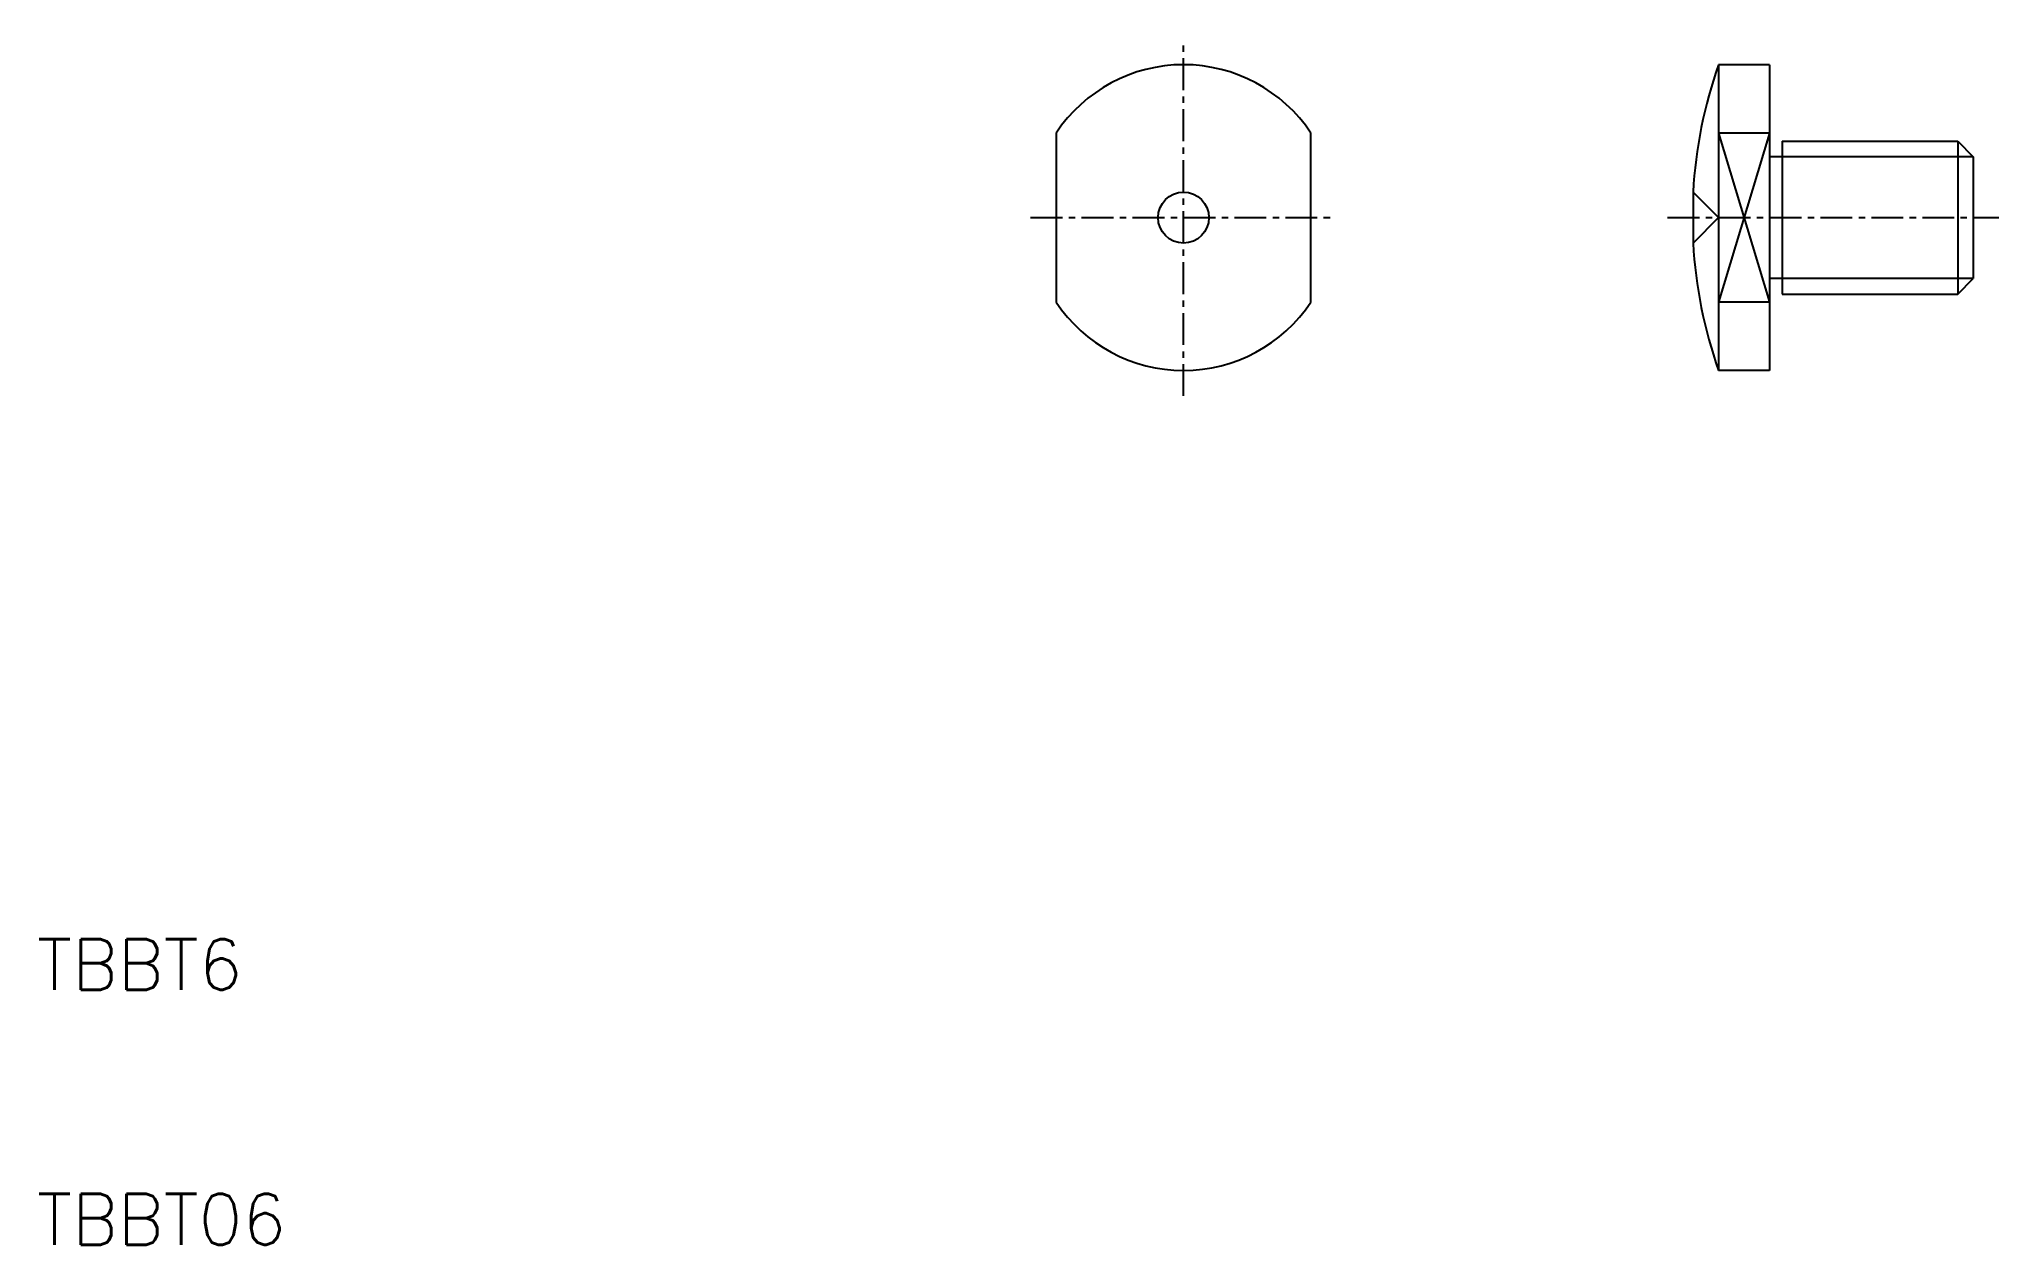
# Model space of a CAD drawing. Extents: x 10.1 to 87, y 10 to 57.3.
import ezdxf

# ---------------------------------------------------------------- set-up
doc = ezdxf.new("R2010")
doc.units = 0
doc.linetypes.add('CENTER', pattern=[2, 1.25, -0.25, 0.25, -0.25])
doc.layers.get('0').update_dxf_attribs({"linetype": 'CONTINUOUS'})
doc.layers.add('CENTER', color=1, linetype='CENTER')
doc.styles.get("Standard").update_dxf_attribs({"font": 'txt.shx'})

msp = doc.modelspace()

# ---------------------------------------------------------------- linework, layer by layer
at = {"color": 7, "linetype": 'CONTINUOUS'}
for p, q in [((76, 56.312), (76, 44.312)), ((78, 56.312), (76, 56.312)), ((78, 56.312), (78, 44.312)), ((50, 53.629), (50, 46.996)), ((60, 46.996), (60, 53.629)), ((78, 53.629), (76, 53.629)), ((78.5, 53.312), (78.5, 52.699)), ((78.5, 53.312), (85.387, 53.312)), ((85.387, 53.312), (86, 52.699)), ((85.387, 53.312), (85.387, 47.312)), ((78.5, 52.699), (78, 52.699)), ((78.5, 52.699), (78.5, 47.926)), ((86, 52.699), (86, 47.926)), ((75, 51.312), (75, 49.312)), ((78.5, 47.926), (78, 47.926)), ((78.5, 47.926), (78.5, 47.312)), ((85.387, 47.312), (86, 47.926)), ((78, 46.996), (76, 46.996)), ((78.5, 47.312), (85.387, 47.312)), ((78, 44.312), (76, 44.312))]:
    msp.add_line(p, q, dxfattribs=at)
at = {"color": 3, "linetype": 'CONTINUOUS'}
for p, q in [((78, 53.629), (76, 46.996)), ((76, 53.629), (78, 46.996)), ((86, 52.699), (78.5, 52.699)), ((76, 50.312), (75, 51.312)), ((76, 50.312), (75, 49.312)), ((86, 47.926), (78.5, 47.926))]:
    msp.add_line(p, q, dxfattribs=at)
at = {"color": 7, "linetype": 'CONTINUOUS'}
msp.add_circle((55, 50.312), 1, dxfattribs=at)
for centre, radius, start, end in [((55, 50.312), 6, 33.55731, 146.44269), ((92.973, 50.318), 18, 160.54735, 176.8328), ((92.973, 50.307), 18, 183.1672, 199.45265), ((55, 50.312), 6, 213.55731, 326.44269)]:
    msp.add_arc(centre, radius, start, end, dxfattribs=at)
at = {"layer": 'CENTER', "color": 1, "linetype": 'CENTER'}
for p, q in [((55, 43.312), (55, 57.312)), ((49, 50.312), (61, 50.312)), ((74, 50.312), (87, 50.312))]:
    msp.add_line(p, q, dxfattribs=at)

# ---------------------------------------------------------------- texts
at = {"color": 7, "linetype": 'CONTINUOUS'}
for s, p in [('TBBT6', (10, 20)), ('TBBT06', (10, 10))]:
    msp.add_text(s, height=2, dxfattribs=at).set_placement(p)

doc.saveas('drawing.dxf')
